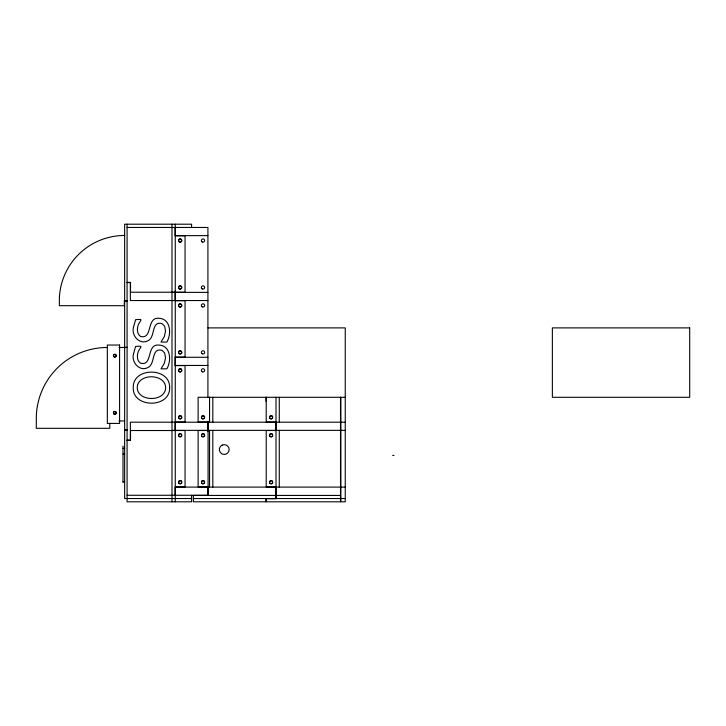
<?xml version="1.0" encoding="UTF-8"?>
<svg xmlns="http://www.w3.org/2000/svg" width="726" height="726" viewBox="0 0 726 726"><rect width="100%" height="100%" fill="white"/><g stroke="black" fill="none" stroke-linecap="round" stroke-linejoin="round"><path stroke-width="1.09" d="M127.086 227.465L207.917 227.465L207.917 397.694M207.917 235.632L175.265 235.632L175.265 224.198M127.086 282.414L130.517 282.414L130.517 292.215L185.057 292.215L185.057 235.796L175.102 235.796L175.102 227.465M127.086 282.577L130.353 282.577L130.353 300.537L175.102 300.537M175.102 292.378L171.998 292.378L171.998 430.355L175.102 430.355L175.102 422.033L185.057 422.033L185.057 365.614L175.102 365.614L175.102 357.119L185.057 357.119L185.057 300.7L175.102 300.7L175.102 291.017M207.917 292.378L175.265 292.378L175.265 300.537L207.917 300.537M127.086 300.782L124.318 300.782L124.318 305.682L59.36 305.682L59.36 298.504A65.313 65.313 0 0 1 124.645 235.469M127.086 300.945L124.645 300.945L124.645 347.327L127.086 347.327M207.917 327.889L345.249 327.889L345.249 501.802L340.839 501.802L340.839 397.294M107.33 347.527L104.853 347.527A71.03 71.03 0 0 0 36.3 418.521L36.3 428.313L109.78 428.313L109.78 423.421M118.991 347.491L127.086 347.491M207.917 357.283L175.265 357.283L175.265 422.033M175.265 365.45L207.917 365.45M345.249 397.294L198.125 397.294L198.125 422.033L208.081 422.033M118.991 420.971L124.645 420.971M276.016 422.033L266.215 422.033L266.215 397.294M175.102 422.196L130.353 422.196L130.353 440.156L127.086 440.156M207.917 422.196L175.265 422.196L175.265 430.355L207.917 430.355M208.081 422.196L275.853 422.196L275.853 430.355L208.081 430.355M276.016 422.196L340.512 422.196M340.839 422.196L345.249 422.196M127.086 429.783L124.645 429.783L124.645 347.491M127.086 429.946L124.645 429.946L124.645 498.535L191.591 498.535M276.016 430.355L340.512 430.355M340.839 430.355L345.249 430.355M208.081 430.518L198.125 430.518L198.125 486.937L208.081 486.937M276.016 430.518L266.215 430.518L266.215 486.937L276.016 486.937M127.086 440.319L130.517 440.319L130.517 430.518L185.057 430.518L185.057 486.937L175.102 486.937L175.102 495.268M123.012 448.405L124.645 448.405M123.012 453.968L124.645 453.968M392.666 455.429L393.973 455.429M123.012 481.828L124.645 481.828M207.917 487.101L175.265 487.101L175.265 501.802M208.081 487.101L275.853 487.101L275.853 498.535L193.388 498.535M276.016 487.101L340.512 487.101M340.839 487.101L345.249 487.101M127.086 495.268L207.917 495.268L207.917 486.683M340.512 495.431L193.388 495.431L193.388 501.802L266.052 501.802L266.052 498.535M276.016 498.535L340.512 498.535M340.839 498.535L345.249 498.535M266.215 498.698L276.016 498.698L276.016 397.294M340.512 397.294L340.512 501.802L266.215 501.802L266.215 498.535M279.274 397.294L279.274 422.196M279.274 430.355L279.274 487.101M266.052 397.294L266.052 401.369M212.818 397.294L212.818 422.196M212.818 430.355L212.818 487.101M209.551 397.294L209.551 422.196M209.551 430.355L209.551 487.101M208.081 421.325L208.081 495.431M207.917 421.443L207.917 431.298M191.591 227.465L191.591 224.198L124.645 224.198L124.645 300.782M191.591 495.268L191.591 501.802L127.086 501.802L127.086 224.198M175.265 235.796L175.265 292.215M175.265 300.7L175.265 357.119M175.265 430.518L175.265 486.937M171.998 224.198L171.998 292.215M171.998 430.518L171.998 501.802M123.012 446.054L123.012 482.445M113.501 356.012A1.388 1.388 0 0 1 115.08 354.288A1.388 1.388 0 0 1 115.978 356.448A1.388 1.388 0 0 1 113.637 356.348M181.319 481.048A1.633 1.633 0 0 1 181.319 483.362A1.633 1.633 0 0 1 179.004 483.362M178.75 483.017A1.633 1.633 0 0 1 180.974 480.784M180.974 433.839A1.633 1.633 0 0 1 179.739 436.834M179.34 436.671A1.633 1.633 0 0 1 179.34 433.839M179.004 416.143A1.633 1.633 0 0 1 181.319 416.143A1.633 1.633 0 0 1 181.319 418.448M180.974 418.711A1.633 1.633 0 0 1 178.75 416.479M181.319 369.189A1.633 1.633 0 0 1 180.72 371.884A1.633 1.633 0 0 1 178.532 370.206A1.633 1.633 0 0 1 180.974 368.935M201.447 416.869A1.633 1.633 0 0 1 203.579 415.762A1.633 1.633 0 0 1 204.505 417.985A1.633 1.633 0 0 1 202.2 418.711M201.864 418.448A1.633 1.633 0 0 1 201.447 417.713M202.2 480.784A1.633 1.633 0 0 1 204.505 481.51A1.633 1.633 0 0 1 203.579 483.734A1.633 1.633 0 0 1 201.447 482.627M201.447 481.783A1.633 1.633 0 0 1 201.864 481.048M203.834 433.839A1.633 1.633 0 0 1 204.015 436.553A1.633 1.633 0 0 1 201.447 435.682M201.447 434.838A1.633 1.633 0 0 1 202.2 433.839M272.695 482.627A1.633 1.633 0 0 1 270.689 483.779A1.633 1.633 0 0 1 269.537 481.783M269.7 481.383A1.633 1.633 0 0 1 272.695 481.783M272.695 435.682A1.633 1.633 0 0 1 270.117 436.553A1.633 1.633 0 0 1 270.299 433.839M271.932 433.839A1.633 1.633 0 0 1 272.695 434.838M272.695 417.713A1.633 1.633 0 0 1 272.268 418.448M271.932 418.711A1.633 1.633 0 0 1 269.7 418.112M269.537 417.713A1.633 1.633 0 0 1 270.689 415.717A1.633 1.633 0 0 1 272.695 416.869M180.974 288.894A1.633 1.633 0 0 1 178.532 287.623A1.633 1.633 0 0 1 180.72 285.944A1.633 1.633 0 0 1 181.319 288.63M178.75 241.35A1.633 1.633 0 0 1 179.467 239.054A1.633 1.633 0 0 1 181.691 239.97A1.633 1.633 0 0 1 180.583 242.112M179.739 242.112A1.633 1.633 0 0 1 179.004 241.685M179.739 353.961A1.633 1.633 0 0 1 178.823 351.448A1.633 1.633 0 0 1 181.5 351.448A1.633 1.633 0 0 1 180.583 353.961M179.004 304.285A1.633 1.633 0 0 1 181.691 304.884A1.633 1.633 0 0 1 180.021 307.071A1.633 1.633 0 0 1 178.75 304.621M133.493 327.208C131.088 335.684 140.009 345.594 148.394 340.494C155.482 336.71 151.117 320.62 162.061 323.633L164.63 326.21L165.537 330.929L164.348 336.528L161.009 342.073L166.826 342.073C171.699 334.151 170.746 318.641 158.967 318.306C146.08 316.908 153.122 339.541 140.617 336.483C136.597 333.887 136.878 328.234 138.494 324.286C141.035 319.404 143.566 319.059 135.599 319.667L133.493 327.208M133.493 353.97C131.088 362.455 140.009 372.365 148.394 367.265C155.482 363.481 151.117 347.382 162.061 350.395L164.63 352.981L165.537 357.691L164.348 363.299L161.009 368.835L166.826 368.835C171.699 360.922 170.746 345.413 158.967 345.077C146.08 343.679 153.122 366.312 140.617 363.245C136.597 360.659 136.878 354.996 138.494 351.057C141.035 346.175 143.566 345.83 135.599 346.429L133.493 353.97M169.639 387.657C170.338 408.357 132.568 408.348 133.248 387.657C132.568 366.929 170.32 366.948 169.639 387.657M137.486 385.315C134.491 400.679 161.78 403.148 165.401 389.935C168.296 374.616 141.107 372.148 137.486 385.315M222.256 445.065L221.802 445.301A4.901 4.901 0 0 0 221.802 453.786L222.256 454.022A4.901 4.901 0 0 0 229.144 449.548A4.901 4.901 0 0 0 222.256 445.065M689.7 327.889L552.368 327.889L552.368 397.294L689.7 397.294L689.7 327.889M119.581 345.041L107.33 345.041L107.33 423.421L119.581 423.421L119.581 345.041M114.145 414.001A1.388 1.388 0 0 0 116.233 412.804A1.388 1.388 0 0 0 114.145 411.606A1.388 1.388 0 0 0 114.145 414.001M270.381 436.526A1.47 1.47 0 0 0 272.586 435.255A1.47 1.47 0 0 0 270.381 433.985A1.47 1.47 0 0 0 270.381 436.526M270.381 483.48A1.47 1.47 0 0 0 272.586 482.2A1.47 1.47 0 0 0 270.381 480.93A1.47 1.47 0 0 0 270.381 483.48M270.381 418.566A1.47 1.47 0 0 0 272.586 417.296A1.47 1.47 0 0 0 270.381 416.025A1.47 1.47 0 0 0 270.381 418.566M202.2 371.766A1.633 1.633 0 0 0 204.65 370.351A1.633 1.633 0 0 0 202.2 368.935A1.633 1.633 0 0 0 202.2 371.766M202.282 436.526A1.47 1.47 0 0 0 204.487 435.255A1.47 1.47 0 0 0 202.282 433.985A1.47 1.47 0 0 0 202.282 436.526M202.282 483.48A1.47 1.47 0 0 0 204.487 482.2A1.47 1.47 0 0 0 202.282 480.93A1.47 1.47 0 0 0 202.282 483.48M202.282 418.566A1.47 1.47 0 0 0 204.487 417.296A1.47 1.47 0 0 0 202.282 416.025A1.47 1.47 0 0 0 202.282 418.566M114.191 356.784A1.307 1.307 0 0 0 116.151 355.649A1.307 1.307 0 0 0 114.191 354.524A1.307 1.307 0 0 0 114.191 356.784M114.191 413.938A1.307 1.307 0 0 0 116.151 412.804A1.307 1.307 0 0 0 114.191 411.669A1.307 1.307 0 0 0 114.191 413.938M179.422 436.526A1.47 1.47 0 0 0 181.627 435.255A1.47 1.47 0 0 0 179.422 433.985A1.47 1.47 0 0 0 179.422 436.526M179.422 483.48A1.47 1.47 0 0 0 181.627 482.2A1.47 1.47 0 0 0 179.422 480.93A1.47 1.47 0 0 0 179.422 483.48M202.2 288.894A1.633 1.633 0 0 0 204.65 287.478A1.633 1.633 0 0 0 202.2 286.062A1.633 1.633 0 0 0 202.2 288.894M202.2 241.949A1.633 1.633 0 0 0 204.65 240.533A1.633 1.633 0 0 0 202.2 239.117A1.633 1.633 0 0 0 202.2 241.949M202.2 353.798A1.633 1.633 0 0 0 204.65 352.382A1.633 1.633 0 0 0 202.2 350.976A1.633 1.633 0 0 0 202.2 353.798M202.2 306.853A1.633 1.633 0 0 0 204.65 305.437A1.633 1.633 0 0 0 202.2 304.022A1.633 1.633 0 0 0 202.2 306.853M179.422 288.748A1.47 1.47 0 0 0 181.627 287.478A1.47 1.47 0 0 0 179.422 286.207A1.47 1.47 0 0 0 179.422 288.748M179.422 241.803A1.47 1.47 0 0 0 181.627 240.533A1.47 1.47 0 0 0 179.422 239.262A1.47 1.47 0 0 0 179.422 241.803M179.422 418.566A1.47 1.47 0 0 0 181.627 417.296A1.47 1.47 0 0 0 179.422 416.025A1.47 1.47 0 0 0 179.422 418.566M179.422 371.621A1.47 1.47 0 0 0 181.627 370.351A1.47 1.47 0 0 0 179.422 369.071A1.47 1.47 0 0 0 179.422 371.621M179.422 353.662A1.47 1.47 0 0 0 181.627 352.382A1.47 1.47 0 0 0 179.422 351.112A1.47 1.47 0 0 0 179.422 353.662M179.422 306.717A1.47 1.47 0 0 0 181.627 305.437A1.47 1.47 0 0 0 179.422 304.167A1.47 1.47 0 0 0 179.422 306.717"/></g></svg>
